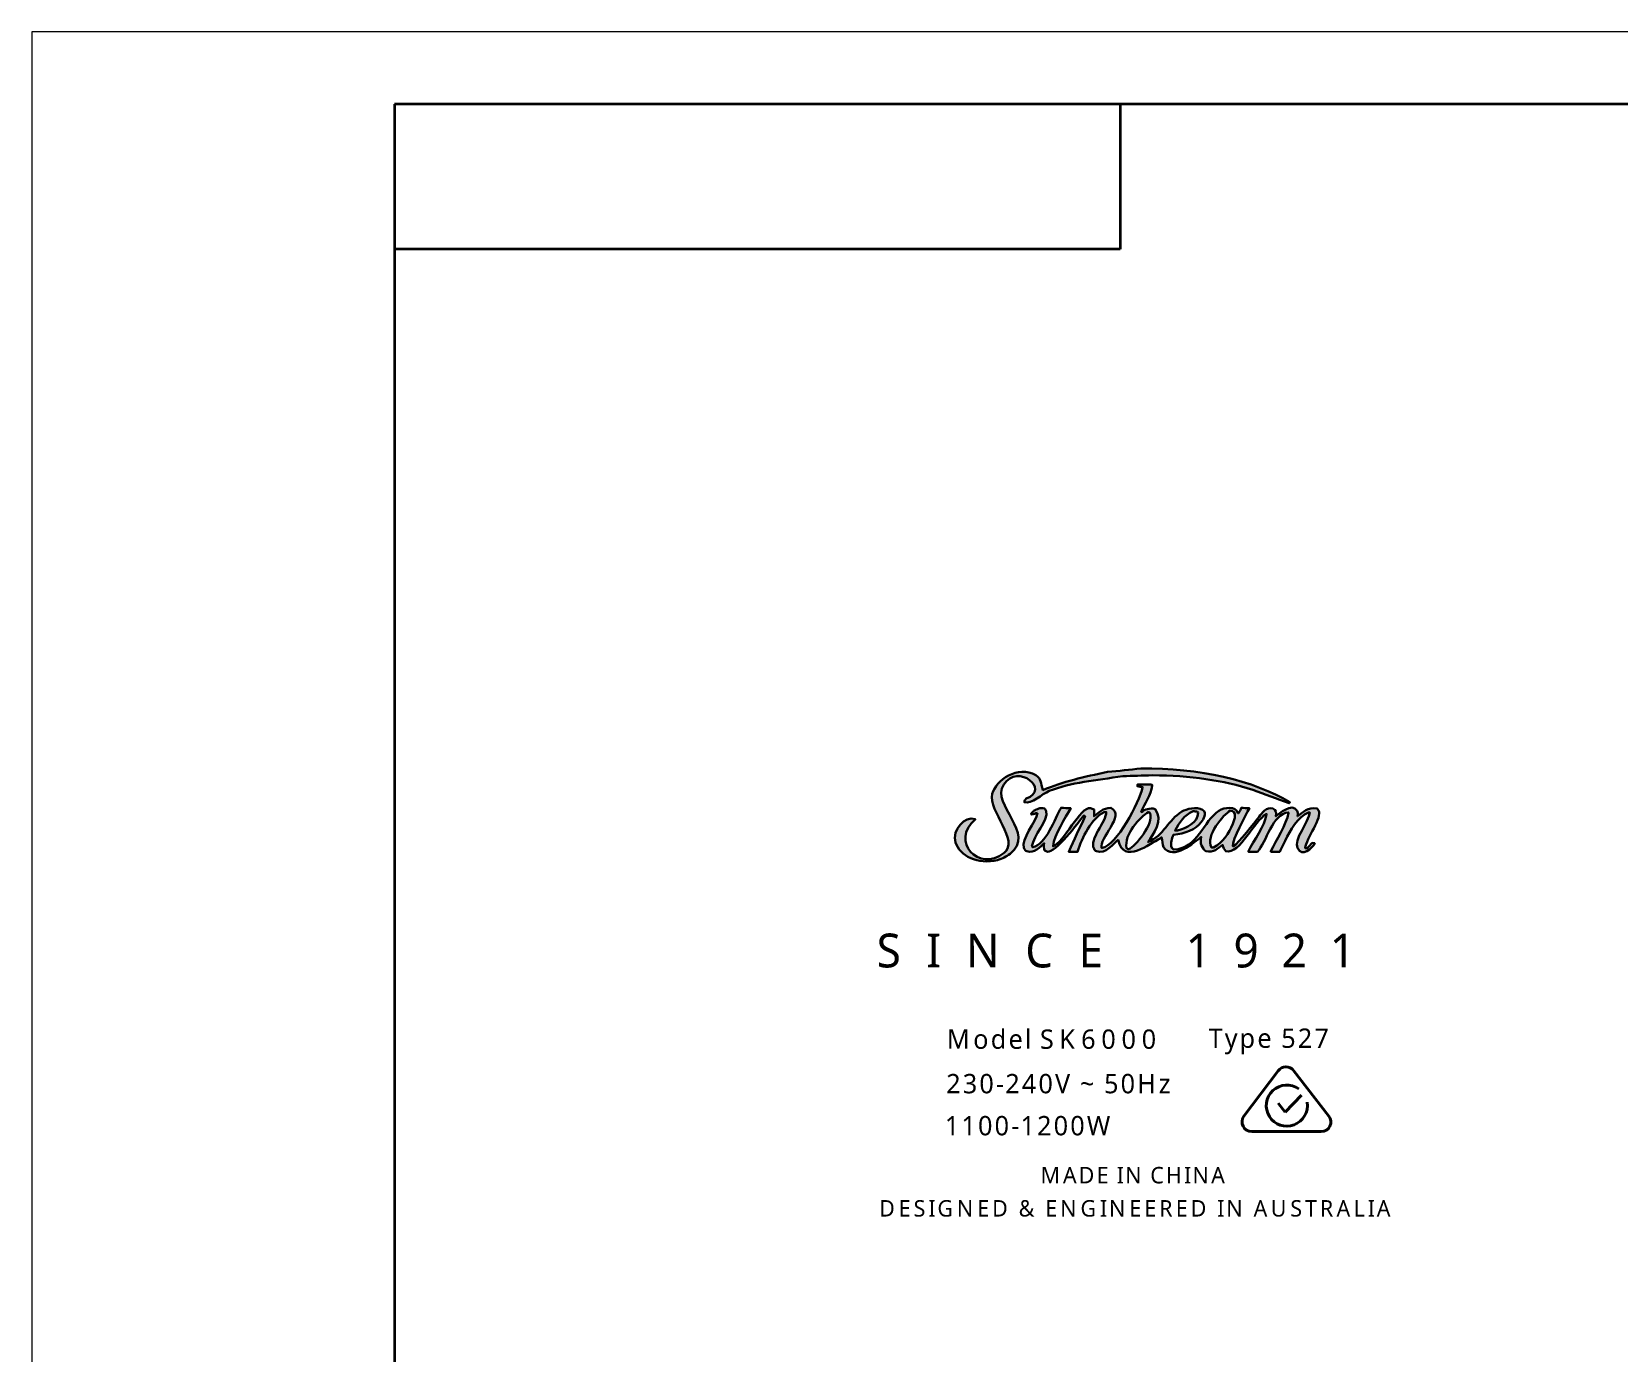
# Model space of a CAD drawing. Header units: millimetres. Extents: x -327 to 1133, y -238 to 614.
# Drawn here: x -326.8 to -162.7, y 70.9 to 207.6 of the extents above; entities that cross this region are included whole.
import ezdxf
from ezdxf.enums import TextEntityAlignment as Align

# ---------------------------------------------------------------- set-up
doc = ezdxf.new("R2010")
doc.units = ezdxf.units.MM
doc.layers.add('图层 1', color=7, linetype='Continuous')
for name, color, linetype, lineweight in [('文字层', 3, 'Continuous', 18), ('粗实线层', 7, 'Continuous', 35), ('细实线层', 7, 'Continuous', 18)]:
    doc.layers.add(name, color=color, linetype=linetype, lineweight=lineweight)
doc.styles.add('标准', font='FSGB2312.ttf', dxfattribs={"width": 0.667})

# ---------------------------------------------------------------- blocks, each defined once
blk = doc.blocks.new('A3图框')
at = {"layer": '粗实线层'}
for p, q in [((-185, 143.5), (-185, -143.5)), ((205, 143.5), (-185, 143.5)), ((-135, 143.5), (-135, 133.5)), ((-135, 133.5), (-185, 133.5))]:
    blk.add_line(p, q, dxfattribs=at)
at = {"layer": '细实线层'}
for p, q in [((-210, 148.5), (-210, -148.5)), ((210, 148.5), (-210, 148.5))]:
    blk.add_line(p, q, dxfattribs=at)
at = {"layer": '文字层', "style": '标准', "width": 0.667}
blk.add_attdef('图纸编号', text='', height=5.19, rotation=180, dxfattribs=at).set_placement((-160, 138.5), align=Align.MIDDLE_CENTER)
for tag, p in [('登记', (-197.5, -91)), ('旧底图总号', (-197.5, -101)), ('底图总号', (-197.5, -111)), ('签字', (-197.5, -121)), ('签字日期', (-197.5, -131)), ('档案员', (-203.75, -141)), ('日期', (-191.25, -141))]:
    blk.add_attdef(tag, text='', height=2.6, dxfattribs=at).set_placement(p, align=Align.MIDDLE_CENTER)
blk = doc.blocks.new('A3A-C-Mechanical')
blk.add_blockref('A3图框', (0, 0))

msp = doc.modelspace()

# ---------------------------------------------------------------- hatches: boundary and pattern name
at = {"lineweight": 18}
h = msp.add_hatch(color=256, dxfattribs=at)
h.dxf.hatch_style = 1
edge = h.paths.add_edge_path()
edge.add_spline(control_points=[(-226.301, 122.675), (-228.915, 120.616), (-231.957, 123.907), (-229.268, 126.166)], knot_values=[14, 14, 14, 14, 15, 15, 15, 15], degree=3, periodic=0)
edge.add_spline(control_points=[(-229.268, 126.166), (-230.407, 126.57), (-231.677, 125.051), (-231.318, 123.766)], knot_values=[13, 13, 13, 13, 14, 14, 14, 14], degree=3, periodic=0)
edge.add_spline(control_points=[(-231.318, 123.766), (-230.923, 122.353), (-228.976, 121.438), (-226.999, 121.934)], knot_values=[12, 12, 12, 12, 13, 13, 13, 13], degree=3, periodic=0)
edge.add_spline(control_points=[(-226.999, 121.934), (-226.46, 122.069), (-226.065, 122.305), (-225.69, 122.588)], knot_values=[11, 11, 11, 11, 12, 12, 12, 12], degree=3, periodic=0)
edge.add_spline(control_points=[(-225.69, 122.588), (-222.921, 124.684), (-227.713, 127.668), (-226.345, 129.743)], knot_values=[10, 10, 10, 10, 11, 11, 11, 11], degree=3, periodic=0)
edge.add_spline(control_points=[(-226.345, 129.743), (-224.845, 132.017), (-221.467, 129.219), (-224.032, 128.303)], knot_values=[9, 9, 9, 9, 10, 10, 10, 10], degree=3, periodic=0)
edge.add_spline(control_points=[(-224.032, 128.303), (-224.136, 128.156), (-224.18, 128.162), (-224.207, 127.911)], knot_values=[8, 8, 8, 8, 9, 9, 9, 9], degree=3, periodic=0)
edge.add_spline(control_points=[(-224.207, 127.911), (-223.477, 127.666), (-222.38, 128.796), (-221.633, 129.088)], knot_values=[7, 7, 7, 7, 8, 8, 8, 8], degree=3, periodic=0)
edge.add_spline(control_points=[(-221.633, 129.088), (-219.375, 129.971), (-216.832, 130.188), (-214.042, 130.615)], knot_values=[6, 6, 6, 6, 7, 7, 7, 7], degree=3, periodic=0)
edge.add_spline(control_points=[(-214.042, 130.615), (-213.024, 130.644), (-212.006, 130.674), (-210.988, 130.703)], knot_values=[5, 5, 5, 5, 6, 6, 6, 6], degree=3, periodic=0)
edge.add_spline(control_points=[(-210.988, 130.703), (-207.023, 130.702), (-203.657, 130.166), (-200.605, 129.219)], knot_values=[4, 4, 4, 4, 5, 5, 5, 5], degree=3, periodic=0)
edge.add_spline(control_points=[(-200.605, 129.219), (-199.355, 128.754), (-198.104, 128.289), (-196.854, 127.823)], knot_values=[3, 3, 3, 3, 4, 4, 4, 4], degree=3, periodic=0)
edge.add_spline(control_points=[(-196.854, 127.823), (-196.839, 127.823), (-196.824, 127.823), (-196.81, 127.823)], knot_values=[2, 2, 2, 2, 3, 3, 3, 3], degree=3, periodic=0)
edge.add_spline(control_points=[(-196.81, 127.823), (-196.795, 127.852), (-196.781, 127.881), (-196.766, 127.911)], knot_values=[1, 1, 1, 1, 2, 2, 2, 2], degree=3, periodic=0)
edge.add_spline(control_points=[(-196.766, 127.911), (-200.502, 130.174), (-206.148, 131.496), (-212.166, 131.401)], knot_values=[0, 0, 0, 0, 1, 1, 1, 1], degree=3, periodic=0)
edge.add_spline(control_points=[(-212.166, 131.401), (-213.315, 131.284), (-214.464, 131.168), (-215.613, 131.052)], knot_values=[19, 19, 19, 19, 20, 20, 20, 20], degree=3, periodic=0)
edge.add_spline(control_points=[(-215.613, 131.052), (-218.013, 130.55), (-220.275, 130.049), (-222.287, 129.176)], knot_values=[18, 18, 18, 18, 19, 19, 19, 19], degree=3, periodic=0)
edge.add_spline(control_points=[(-222.287, 129.176), (-222.569, 129.937), (-222.401, 130.325), (-223.029, 130.703)], knot_values=[17, 17, 17, 17, 18, 18, 18, 18], degree=3, periodic=0)
edge.add_spline(control_points=[(-223.029, 130.703), (-224.87, 131.809), (-227.182, 130.191), (-227.522, 128.783)], knot_values=[16, 16, 16, 16, 17, 17, 17, 17], degree=3, periodic=0)
edge.add_spline(control_points=[(-227.522, 128.783), (-227.961, 126.97), (-224.657, 123.971), (-226.301, 122.675)], knot_values=[15, 15, 15, 15, 16, 16, 16, 16], degree=3, periodic=0)
edge = h.paths.add_edge_path()
edge.add_spline(control_points=[(-223.422, 123.373), (-223.278, 124.454), (-221.723, 126.036), (-221.938, 126.994)], knot_values=[5, 5, 5, 5, 6, 6, 6, 6], degree=3, periodic=0)
edge.add_spline(control_points=[(-221.938, 126.994), (-221.997, 127.082), (-222.055, 127.169), (-222.113, 127.256)], knot_values=[4, 4, 4, 4, 5, 5, 5, 5], degree=3, periodic=0)
edge.add_spline(control_points=[(-222.113, 127.256), (-222.628, 127.389), (-222.856, 127.209), (-223.247, 127.038)], knot_values=[3, 3, 3, 3, 4, 4, 4, 4], degree=3, periodic=0)
edge.add_spline(control_points=[(-223.247, 127.038), (-223.334, 126.936), (-223.422, 126.834), (-223.509, 126.733)], knot_values=[2, 2, 2, 2, 3, 3, 3, 3], degree=3, periodic=0)
edge.add_spline(control_points=[(-223.509, 126.733), (-223.494, 126.704), (-223.48, 126.675), (-223.465, 126.645)], knot_values=[1, 1, 1, 1, 2, 2, 2, 2], degree=3, periodic=0)
edge.add_spline(control_points=[(-223.465, 126.645), (-223.262, 126.704), (-223.058, 126.762), (-222.855, 126.82)], knot_values=[0, 0, 0, 0, 1, 1, 1, 1], degree=3, periodic=0)
edge.add_spline(control_points=[(-222.855, 126.82), (-222.978, 125.911), (-224.61, 124.086), (-224.251, 123.199)], knot_values=[87, 87, 87, 87, 88, 88, 88, 88], degree=3, periodic=0)
edge.add_spline(control_points=[(-224.251, 123.199), (-224.181, 123.001), (-224.13, 122.932), (-223.945, 122.85)], knot_values=[86, 86, 86, 86, 87, 87, 87, 87], degree=3, periodic=0)
edge.add_spline(control_points=[(-223.945, 122.85), (-223.2, 122.546), (-222.523, 123.389), (-222.157, 123.679)], knot_values=[85, 85, 85, 85, 86, 86, 86, 86], degree=3, periodic=0)
edge.add_spline(control_points=[(-222.157, 123.679), (-222.21, 123.413), (-222.175, 123.168), (-222.113, 122.937)], knot_values=[84, 84, 84, 84, 85, 85, 85, 85], degree=3, periodic=0)
edge.add_spline(control_points=[(-222.113, 122.937), (-222.011, 122.894), (-221.909, 122.85), (-221.808, 122.806)], knot_values=[83, 83, 83, 83, 84, 84, 84, 84], degree=3, periodic=0)
edge.add_spline(control_points=[(-221.808, 122.806), (-221.074, 122.622), (-218.553, 125.881), (-218.099, 126.515)], knot_values=[82, 82, 82, 82, 83, 83, 83, 83], degree=3, periodic=0)
edge.add_spline(control_points=[(-218.099, 126.515), (-218.056, 126.515), (-218.012, 126.515), (-217.968, 126.515)], knot_values=[81, 81, 81, 81, 82, 82, 82, 82], degree=3, periodic=0)
edge.add_spline(control_points=[(-217.968, 126.515), (-217.954, 126.5), (-217.939, 126.485), (-217.925, 126.471)], knot_values=[80, 80, 80, 80, 81, 81, 81, 81], degree=3, periodic=0)
edge.add_spline(control_points=[(-217.925, 126.471), (-218.492, 125.25), (-219.059, 124.028), (-219.626, 122.806)], knot_values=[79, 79, 79, 79, 80, 80, 80, 80], degree=3, periodic=0)
edge.add_spline(control_points=[(-219.626, 122.806), (-219.321, 122.806), (-219.015, 122.806), (-218.71, 122.806)], knot_values=[78, 78, 78, 78, 79, 79, 79, 79], degree=3, periodic=0)
edge.add_spline(control_points=[(-218.71, 122.806), (-218.246, 124.272), (-217.255, 126.245), (-215.962, 126.907)], knot_values=[77, 77, 77, 77, 78, 78, 78, 78], degree=3, periodic=0)
edge.add_spline(control_points=[(-215.962, 126.907), (-215.889, 126.907), (-215.816, 126.907), (-215.743, 126.907)], knot_values=[76, 76, 76, 76, 77, 77, 77, 77], degree=3, periodic=0)
edge.add_spline(control_points=[(-215.743, 126.907), (-215.703, 125.947), (-217.549, 124.081), (-217.009, 123.112)], knot_values=[75, 75, 75, 75, 76, 76, 76, 76], degree=3, periodic=0)
edge.add_spline(control_points=[(-217.009, 123.112), (-216.935, 122.954), (-216.906, 122.922), (-216.747, 122.85)], knot_values=[74, 74, 74, 74, 75, 75, 75, 75], degree=3, periodic=0)
edge.add_spline(control_points=[(-216.747, 122.85), (-215.834, 122.482), (-214.971, 123.674), (-214.522, 124.028)], knot_values=[73, 73, 73, 73, 74, 74, 74, 74], degree=3, periodic=0)
edge.add_spline(control_points=[(-214.522, 124.028), (-213.932, 121.388), (-211.256, 123.694), (-210.159, 124.159)], knot_values=[72, 72, 72, 72, 73, 73, 73, 73], degree=3, periodic=0)
edge.add_spline(control_points=[(-210.159, 124.159), (-210.116, 124.202), (-210.072, 124.246), (-210.029, 124.29)], knot_values=[71, 71, 71, 71, 72, 72, 72, 72], degree=3, periodic=0)
edge.add_spline(control_points=[(-210.029, 124.29), (-209.905, 123.951), (-209.981, 123.551), (-209.81, 123.286)], knot_values=[70, 70, 70, 70, 71, 71, 71, 71], degree=3, periodic=0)
edge.add_spline(control_points=[(-209.81, 123.286), (-208.853, 121.797), (-206.598, 123.824), (-205.928, 124.333)], knot_values=[69, 69, 69, 69, 70, 70, 70, 70], degree=3, periodic=0)
edge.add_spline(control_points=[(-205.928, 124.333), (-206.119, 123.688), (-205.803, 123.102), (-205.448, 122.85)], knot_values=[68, 68, 68, 68, 69, 69, 69, 69], degree=3, periodic=0)
edge.add_spline(control_points=[(-205.448, 122.85), (-204.628, 122.661), (-204.218, 123.153), (-203.703, 123.504)], knot_values=[67, 67, 67, 67, 68, 68, 68, 68], degree=3, periodic=0)
edge.add_spline(control_points=[(-203.703, 123.504), (-203.633, 123.19), (-203.546, 123.058), (-203.397, 122.85)], knot_values=[66, 66, 66, 66, 67, 67, 67, 67], degree=3, periodic=0)
edge.add_spline(control_points=[(-203.397, 122.85), (-201.917, 122.52), (-200.431, 126.025), (-199.209, 126.689)], knot_values=[65, 65, 65, 65, 66, 66, 66, 66], degree=3, periodic=0)
edge.add_spline(control_points=[(-199.209, 126.689), (-199.195, 126.689), (-199.18, 126.689), (-199.166, 126.689)], knot_values=[64, 64, 64, 64, 65, 65, 65, 65], degree=3, periodic=0)
edge.add_spline(control_points=[(-199.166, 126.689), (-199.331, 125.489), (-200.523, 123.941), (-201.042, 122.85)], knot_values=[63, 63, 63, 63, 64, 64, 64, 64], degree=3, periodic=0)
edge.add_spline(control_points=[(-201.042, 122.85), (-201.042, 122.835), (-201.042, 122.821), (-201.042, 122.806)], knot_values=[62, 62, 62, 62, 63, 63, 63, 63], degree=3, periodic=0)
edge.add_spline(control_points=[(-201.042, 122.806), (-200.736, 122.806), (-200.431, 122.806), (-200.126, 122.806)], knot_values=[61, 61, 61, 61, 62, 62, 62, 62], degree=3, periodic=0)
edge.add_spline(control_points=[(-200.126, 122.806), (-199.19, 123.767), (-198.547, 126.749), (-196.941, 126.864)], knot_values=[60, 60, 60, 60, 61, 61, 61, 61], degree=3, periodic=0)
edge.add_spline(control_points=[(-196.941, 126.864), (-196.926, 126.849), (-196.912, 126.834), (-196.897, 126.82)], knot_values=[59, 59, 59, 59, 60, 60, 60, 60], degree=3, periodic=0)
edge.add_spline(control_points=[(-196.897, 126.82), (-197.114, 125.601), (-198.196, 123.987), (-198.729, 122.85)], knot_values=[58, 58, 58, 58, 59, 59, 59, 59], degree=3, periodic=0)
edge.add_spline(control_points=[(-198.729, 122.85), (-198.729, 122.835), (-198.729, 122.821), (-198.729, 122.806)], knot_values=[57, 57, 57, 57, 58, 58, 58, 58], degree=3, periodic=0)
edge.add_spline(control_points=[(-198.729, 122.806), (-198.424, 122.806), (-198.119, 122.806), (-197.813, 122.806)], knot_values=[56, 56, 56, 56, 57, 57, 57, 57], degree=3, periodic=0)
edge.add_spline(control_points=[(-197.813, 122.806), (-197.624, 123.184), (-197.435, 123.563), (-197.246, 123.941)], knot_values=[55, 55, 55, 55, 56, 56, 56, 56], degree=3, periodic=0)
edge.add_spline(control_points=[(-197.246, 123.941), (-196.682, 125.046), (-196.013, 126.363), (-194.847, 126.864)], knot_values=[54, 54, 54, 54, 55, 55, 55, 55], degree=3, periodic=0)
edge.add_spline(control_points=[(-194.847, 126.864), (-194.803, 126.864), (-194.76, 126.864), (-194.716, 126.864)], knot_values=[53, 53, 53, 53, 54, 54, 54, 54], degree=3, periodic=0)
edge.add_spline(control_points=[(-194.716, 126.864), (-194.789, 125.91), (-196.428, 124.012), (-195.981, 123.199)], knot_values=[52, 52, 52, 52, 53, 53, 53, 53], degree=3, periodic=0)
edge.add_spline(control_points=[(-195.981, 123.199), (-195.529, 122.174), (-194.441, 123.144), (-194.192, 123.679)], knot_values=[51, 51, 51, 51, 52, 52, 52, 52], degree=3, periodic=0)
edge.add_spline(control_points=[(-194.192, 123.679), (-194.28, 123.693), (-194.367, 123.708), (-194.454, 123.722)], knot_values=[50, 50, 50, 50, 51, 51, 51, 51], degree=3, periodic=0)
edge.add_spline(control_points=[(-194.454, 123.722), (-194.629, 123.533), (-194.803, 123.344), (-194.978, 123.155)], knot_values=[49, 49, 49, 49, 50, 50, 50, 50], degree=3, periodic=0)
edge.add_spline(control_points=[(-194.978, 123.155), (-195.036, 123.155), (-195.094, 123.155), (-195.152, 123.155)], knot_values=[48, 48, 48, 48, 49, 49, 49, 49], degree=3, periodic=0)
edge.add_spline(control_points=[(-195.152, 123.155), (-195.167, 123.17), (-195.181, 123.184), (-195.196, 123.199)], knot_values=[47, 47, 47, 47, 48, 48, 48, 48], degree=3, periodic=0)
edge.add_spline(control_points=[(-195.196, 123.199), (-195.085, 124.107), (-193.372, 126.39), (-193.8, 127.082)], knot_values=[46, 46, 46, 46, 47, 47, 47, 47], degree=3, periodic=0)
edge.add_spline(control_points=[(-193.8, 127.082), (-193.843, 127.14), (-193.887, 127.198), (-193.931, 127.256)], knot_values=[45, 45, 45, 45, 46, 46, 46, 46], degree=3, periodic=0)
edge.add_spline(control_points=[(-193.931, 127.256), (-194.894, 127.446), (-195.461, 126.868), (-195.981, 126.471)], knot_values=[44, 44, 44, 44, 45, 45, 45, 45], degree=3, periodic=0)
edge.add_spline(control_points=[(-195.981, 126.471), (-195.934, 126.675), (-195.921, 126.887), (-196.025, 127.038)], knot_values=[43, 43, 43, 43, 44, 44, 44, 44], degree=3, periodic=0)
edge.add_spline(control_points=[(-196.025, 127.038), (-196.55, 127.936), (-197.905, 126.716), (-198.206, 126.471)], knot_values=[42, 42, 42, 42, 43, 43, 43, 43], degree=3, periodic=0)
edge.add_spline(control_points=[(-198.206, 126.471), (-198.169, 126.854), (-198.192, 127.118), (-198.511, 127.256)], knot_values=[41, 41, 41, 41, 42, 42, 42, 42], degree=3, periodic=0)
edge.add_spline(control_points=[(-198.511, 127.256), (-199.17, 127.502), (-199.684, 126.759), (-199.951, 126.427)], knot_values=[40, 40, 40, 40, 41, 41, 41, 41], degree=3, periodic=0)
edge.add_spline(control_points=[(-199.951, 126.427), (-200.432, 125.83), (-202.057, 123.653), (-202.612, 123.373)], knot_values=[39, 39, 39, 39, 40, 40, 40, 40], degree=3, periodic=0)
edge.add_spline(control_points=[(-202.612, 123.373), (-202.627, 123.373), (-202.641, 123.373), (-202.656, 123.373)], knot_values=[38, 38, 38, 38, 39, 39, 39, 39], degree=3, periodic=0)
edge.add_spline(control_points=[(-202.656, 123.373), (-202.784, 124.011), (-201.285, 126.595), (-200.954, 127.3)], knot_values=[37, 37, 37, 37, 38, 38, 38, 38], degree=3, periodic=0)
edge.add_spline(control_points=[(-200.954, 127.3), (-201.231, 127.314), (-201.507, 127.329), (-201.783, 127.343)], knot_values=[36, 36, 36, 36, 37, 37, 37, 37], degree=3, periodic=0)
edge.add_spline(control_points=[(-201.783, 127.343), (-201.871, 127.169), (-201.958, 126.994), (-202.045, 126.82)], knot_values=[35, 35, 35, 35, 36, 36, 36, 36], degree=3, periodic=0)
edge.add_spline(control_points=[(-202.045, 126.82), (-202.074, 126.805), (-202.103, 126.791), (-202.132, 126.776)], knot_values=[34, 34, 34, 34, 35, 35, 35, 35], degree=3, periodic=0)
edge.add_spline(control_points=[(-202.132, 126.776), (-202.327, 127.573), (-203.553, 127.389), (-204.095, 127.038)], knot_values=[33, 33, 33, 33, 34, 34, 34, 34], degree=3, periodic=0)
edge.add_spline(control_points=[(-204.095, 127.038), (-205.737, 125.975), (-206.248, 123.165), (-208.763, 123.024)], knot_values=[32, 32, 32, 32, 33, 33, 33, 33], degree=3, periodic=0)
edge.add_spline(control_points=[(-208.763, 123.024), (-208.836, 123.083), (-208.909, 123.141), (-208.982, 123.199)], knot_values=[31, 31, 31, 31, 32, 32, 32, 32], degree=3, periodic=0)
edge.add_spline(control_points=[(-208.982, 123.199), (-209.116, 123.716), (-208.986, 124.137), (-208.807, 124.551)], knot_values=[30, 30, 30, 30, 31, 31, 31, 31], degree=3, periodic=0)
edge.add_spline(control_points=[(-208.807, 124.551), (-207.56, 124.694), (-206.526, 125.067), (-205.928, 125.86)], knot_values=[29, 29, 29, 29, 30, 30, 30, 30], degree=3, periodic=0)
edge.add_spline(control_points=[(-205.928, 125.86), (-205.695, 126.169), (-205.261, 126.788), (-205.797, 127.125)], knot_values=[28, 28, 28, 28, 29, 29, 29, 29], degree=3, periodic=0)
edge.add_spline(control_points=[(-205.797, 127.125), (-206.391, 127.499), (-207.465, 127.234), (-207.935, 126.951)], knot_values=[27, 27, 27, 27, 28, 28, 28, 28], degree=3, periodic=0)
edge.add_spline(control_points=[(-207.935, 126.951), (-209.344, 126.1), (-209.784, 124.479), (-211.425, 123.81)], knot_values=[26, 26, 26, 26, 27, 27, 27, 27], degree=3, periodic=0)
edge.add_spline(control_points=[(-211.425, 123.81), (-210.884, 124.612), (-209.807, 126.072), (-210.683, 127.213)], knot_values=[25, 25, 25, 25, 26, 26, 26, 26], degree=3, periodic=0)
edge.add_spline(control_points=[(-210.683, 127.213), (-211.287, 127.371), (-211.712, 127.166), (-212.123, 126.907)], knot_values=[24, 24, 24, 24, 25, 25, 25, 25], degree=3, periodic=0)
edge.add_spline(control_points=[(-212.123, 126.907), (-211.813, 127.803), (-211.118, 128.645), (-210.988, 129.656)], knot_values=[23, 23, 23, 23, 24, 24, 24, 24], degree=3, periodic=0)
edge.add_spline(control_points=[(-210.988, 129.656), (-210.988, 129.67), (-210.988, 129.685), (-210.988, 129.699)], knot_values=[22, 22, 22, 22, 23, 23, 23, 23], degree=3, periodic=0)
edge.add_spline(control_points=[(-210.988, 129.699), (-211.017, 129.714), (-211.046, 129.728), (-211.076, 129.743)], knot_values=[21, 21, 21, 21, 22, 22, 22, 22], degree=3, periodic=0)
edge.add_spline(control_points=[(-211.076, 129.743), (-211.555, 129.743), (-212.035, 129.743), (-212.515, 129.743)], knot_values=[20, 20, 20, 20, 21, 21, 21, 21], degree=3, periodic=0)
edge.add_spline(control_points=[(-212.515, 129.743), (-212.515, 129.685), (-212.515, 129.627), (-212.515, 129.568)], knot_values=[19, 19, 19, 19, 20, 20, 20, 20], degree=3, periodic=0)
edge.add_spline(control_points=[(-212.515, 129.568), (-212.341, 129.539), (-212.166, 129.51), (-211.992, 129.481)], knot_values=[18, 18, 18, 18, 19, 19, 19, 19], degree=3, periodic=0)
edge.add_spline(control_points=[(-211.992, 129.481), (-212.327, 127.865), (-214.674, 123.433), (-216.18, 123.199)], knot_values=[17, 17, 17, 17, 18, 18, 18, 18], degree=3, periodic=0)
edge.add_spline(control_points=[(-216.223, 123.199), (-216.56, 124.174), (-213.706, 126.552), (-215.264, 127.343)], knot_values=[15, 15, 15, 15, 16, 16, 16, 16], degree=3, periodic=0)
edge.add_spline(control_points=[(-215.264, 127.343), (-216.143, 127.328), (-216.489, 126.84), (-217.009, 126.471)], knot_values=[14, 14, 14, 14, 15, 15, 15, 15], degree=3, periodic=0)
edge.add_spline(control_points=[(-217.009, 126.471), (-217.009, 126.704), (-217.009, 126.936), (-217.009, 127.169)], knot_values=[13, 13, 13, 13, 14, 14, 14, 14], degree=3, periodic=0)
edge.add_spline(control_points=[(-217.009, 127.169), (-217.125, 127.213), (-217.241, 127.256), (-217.358, 127.3)], knot_values=[12, 12, 12, 12, 13, 13, 13, 13], degree=3, periodic=0)
edge.add_spline(control_points=[(-217.358, 127.3), (-218.41, 127.541), (-220.157, 123.676), (-221.24, 123.373)], knot_values=[11, 11, 11, 11, 12, 12, 12, 12], degree=3, periodic=0)
edge.add_spline(control_points=[(-221.24, 123.373), (-221.117, 124.573), (-219.968, 126.336), (-219.408, 127.3)], knot_values=[10, 10, 10, 10, 11, 11, 11, 11], degree=3, periodic=0)
edge.add_spline(control_points=[(-219.408, 127.3), (-219.743, 127.314), (-220.077, 127.329), (-220.411, 127.343)], knot_values=[9, 9, 9, 9, 10, 10, 10, 10], degree=3, periodic=0)
edge.add_spline(control_points=[(-220.411, 127.343), (-221.057, 126.252), (-221.989, 123.492), (-223.334, 123.286)], knot_values=[8, 8, 8, 8, 9, 9, 9, 9], degree=3, periodic=0)
edge.add_spline(control_points=[(-223.378, 123.286), (-223.393, 123.315), (-223.407, 123.344), (-223.422, 123.373)], knot_values=[6, 6, 6, 6, 7, 7, 7, 7], degree=3, periodic=0)
edge = h.paths.add_edge_path(flags=16)
edge.add_spline(control_points=[(-213.65, 123.155), (-213.911, 124.657), (-212.288, 126.325), (-211.381, 126.907)], knot_values=[0, 0, 0, 0, 1, 1, 1, 1], degree=3, periodic=0)
edge.add_spline(control_points=[(-211.381, 126.907), (-211.251, 126.849), (-211.283, 126.881), (-211.206, 126.776)], knot_values=[3, 3, 3, 3, 4, 4, 4, 4], degree=3, periodic=0)
edge.add_spline(control_points=[(-211.206, 126.776), (-210.795, 125.7), (-212.702, 123.363), (-213.431, 123.068)], knot_values=[2, 2, 2, 2, 3, 3, 3, 3], degree=3, periodic=0)
edge.add_spline(control_points=[(-213.431, 123.068), (-213.504, 123.097), (-213.577, 123.126), (-213.65, 123.155)], knot_values=[1, 1, 1, 1, 2, 2, 2, 2], degree=3, periodic=0)
edge = h.paths.add_edge_path(flags=16)
edge.add_spline(control_points=[(-208.633, 124.988), (-208.139, 125.931), (-207.728, 126.511), (-206.757, 126.994)], knot_values=[0, 0, 0, 0, 1, 1, 1, 1], degree=3, periodic=0)
edge.add_spline(control_points=[(-206.757, 126.994), (-206.626, 126.98), (-206.495, 126.965), (-206.364, 126.951)], knot_values=[4, 4, 4, 4, 5, 5, 5, 5], degree=3, periodic=0)
edge.add_spline(control_points=[(-206.364, 126.951), (-206.32, 126.922), (-206.277, 126.893), (-206.233, 126.864)], knot_values=[3, 3, 3, 3, 4, 4, 4, 4], degree=3, periodic=0)
edge.add_spline(control_points=[(-206.233, 126.864), (-206.283, 125.763), (-207.475, 125.274), (-208.371, 124.988)], knot_values=[2, 2, 2, 2, 3, 3, 3, 3], degree=3, periodic=0)
edge.add_spline(control_points=[(-208.371, 124.988), (-208.458, 124.988), (-208.545, 124.988), (-208.633, 124.988)], knot_values=[1, 1, 1, 1, 2, 2, 2, 2], degree=3, periodic=0)
edge = h.paths.add_edge_path(flags=16)
edge.add_spline(control_points=[(-204.881, 123.243), (-205.524, 124.454), (-203.613, 126.64), (-202.918, 127.082)], knot_values=[0, 0, 0, 0, 1, 1, 1, 1], degree=3, periodic=0)
edge.add_spline(control_points=[(-202.918, 127.082), (-202.204, 126.983), (-202.452, 126.16), (-202.656, 125.686)], knot_values=[3, 3, 3, 3, 4, 4, 4, 4], degree=3, periodic=0)
edge.add_spline(control_points=[(-202.656, 125.686), (-203.067, 124.729), (-203.723, 123.679), (-204.663, 123.243)], knot_values=[2, 2, 2, 2, 3, 3, 3, 3], degree=3, periodic=0)
edge.add_spline(control_points=[(-204.663, 123.243), (-204.735, 123.243), (-204.808, 123.243), (-204.881, 123.243)], knot_values=[1, 1, 1, 1, 2, 2, 2, 2], degree=3, periodic=0)

# ---------------------------------------------------------------- linework, layer by layer
at = {"lineweight": 40}
for p, q in [((-197.971, 100.163), (-201.511, 95.458)), ((-196.382, 100.175), (-192.727, 95.47)), ((-197.99, 96.81), (-197.264, 95.886)), ((-197.264, 95.886), (-195.563, 97.635)), ((-200.712, 93.857), (-193.516, 93.857))]:
    msp.add_line(p, q, dxfattribs=at)
for centre, radius, start, end in [((-197.172, 99.562), 1, 37.84298, 143.03674), ((-197.08, 96.548), 2.126, 54.28593, 9.37754), ((-200.712, 94.857), 1, 143.03674, 270), ((-193.516, 94.857), 1, 270, 37.84298)]:
    msp.add_arc(centre, radius, start, end, dxfattribs=at)
at = {"layer": '图层 1', "lineweight": 30}
for points, knots in [([(-212.166, 131.401), (-206.148, 131.496), (-200.502, 130.174), (-196.766, 127.911), (-196.781, 127.881), (-196.795, 127.852), (-196.81, 127.823), (-196.824, 127.823), (-196.839, 127.823), (-196.854, 127.823), (-198.104, 128.289), (-199.355, 128.754), (-200.605, 129.219), (-203.657, 130.166), (-207.023, 130.702), (-210.988, 130.703), (-212.006, 130.674), (-213.024, 130.644), (-214.042, 130.615), (-216.832, 130.188), (-219.375, 129.971), (-221.633, 129.088), (-222.38, 128.796), (-223.477, 127.666), (-224.207, 127.911), (-224.18, 128.162), (-224.136, 128.156), (-224.032, 128.303), (-221.467, 129.219), (-224.845, 132.017), (-226.345, 129.743), (-227.713, 127.668), (-222.921, 124.684), (-225.69, 122.588), (-226.065, 122.305), (-226.46, 122.069), (-226.999, 121.934), (-228.976, 121.438), (-230.923, 122.353), (-231.318, 123.766), (-231.677, 125.051), (-230.407, 126.57), (-229.268, 126.166), (-231.957, 123.907), (-228.915, 120.616), (-226.301, 122.675), (-224.657, 123.971), (-227.961, 126.97), (-227.522, 128.783), (-227.182, 130.191), (-224.87, 131.809), (-223.029, 130.703), (-222.401, 130.325), (-222.569, 129.937), (-222.287, 129.176), (-220.275, 130.049), (-218.013, 130.55), (-215.613, 131.052), (-214.464, 131.168), (-213.315, 131.284), (-212.166, 131.401)], [0, 0, 0, 0, 1, 1, 1, 2, 2, 2, 3, 3, 3, 4, 4, 4, 5, 5, 5, 6, 6, 6, 7, 7, 7, 8, 8, 8, 9, 9, 9, 10, 10, 10, 11, 11, 11, 12, 12, 12, 13, 13, 13, 14, 14, 14, 15, 15, 15, 16, 16, 16, 17, 17, 17, 18, 18, 18, 19, 19, 19, 20, 20, 20, 20]), ([(-222.855, 126.82), (-223.058, 126.762), (-223.262, 126.704), (-223.465, 126.645), (-223.48, 126.675), (-223.494, 126.704), (-223.509, 126.733), (-223.422, 126.834), (-223.334, 126.936), (-223.247, 127.038), (-222.856, 127.209), (-222.628, 127.389), (-222.113, 127.256), (-222.055, 127.169), (-221.997, 127.082), (-221.938, 126.994), (-221.723, 126.036), (-223.278, 124.454), (-223.422, 123.373), (-223.407, 123.344), (-223.393, 123.315), (-223.378, 123.286), (-223.364, 123.286), (-223.349, 123.286), (-223.334, 123.286), (-221.989, 123.492), (-221.057, 126.252), (-220.411, 127.343), (-220.077, 127.329), (-219.743, 127.314), (-219.408, 127.3), (-219.968, 126.336), (-221.117, 124.573), (-221.24, 123.373), (-220.157, 123.676), (-218.41, 127.541), (-217.358, 127.3), (-217.241, 127.256), (-217.125, 127.213), (-217.009, 127.169), (-217.009, 126.936), (-217.009, 126.704), (-217.009, 126.471), (-216.489, 126.84), (-216.143, 127.328), (-215.264, 127.343), (-213.706, 126.552), (-216.56, 124.174), (-216.223, 123.199), (-216.209, 123.199), (-216.194, 123.199), (-216.18, 123.199), (-214.674, 123.433), (-212.327, 127.865), (-211.992, 129.481), (-212.166, 129.51), (-212.341, 129.539), (-212.515, 129.568), (-212.515, 129.627), (-212.515, 129.685), (-212.515, 129.743), (-212.035, 129.743), (-211.555, 129.743), (-211.076, 129.743), (-211.046, 129.728), (-211.017, 129.714), (-210.988, 129.699), (-210.988, 129.685), (-210.988, 129.67), (-210.988, 129.656), (-211.118, 128.645), (-211.813, 127.803), (-212.123, 126.907), (-211.712, 127.166), (-211.287, 127.371), (-210.683, 127.213), (-209.807, 126.072), (-210.884, 124.612), (-211.425, 123.81), (-209.784, 124.479), (-209.344, 126.1), (-207.935, 126.951), (-207.465, 127.234), (-206.391, 127.499), (-205.797, 127.125), (-205.261, 126.788), (-205.695, 126.169), (-205.928, 125.86), (-206.526, 125.067), (-207.56, 124.694), (-208.807, 124.551), (-208.986, 124.137), (-209.116, 123.716), (-208.982, 123.199), (-208.909, 123.141), (-208.836, 123.083), (-208.763, 123.024), (-206.248, 123.165), (-205.737, 125.975), (-204.095, 127.038), (-203.553, 127.389), (-202.327, 127.573), (-202.132, 126.776), (-202.103, 126.791), (-202.074, 126.805), (-202.045, 126.82), (-201.958, 126.994), (-201.871, 127.169), (-201.783, 127.343), (-201.507, 127.329), (-201.231, 127.314), (-200.954, 127.3), (-201.285, 126.595), (-202.784, 124.011), (-202.656, 123.373), (-202.641, 123.373), (-202.627, 123.373), (-202.612, 123.373), (-202.057, 123.653), (-200.432, 125.83), (-199.951, 126.427), (-199.684, 126.759), (-199.17, 127.502), (-198.511, 127.256), (-198.192, 127.118), (-198.169, 126.854), (-198.206, 126.471), (-197.905, 126.716), (-196.55, 127.936), (-196.025, 127.038), (-195.921, 126.887), (-195.934, 126.675), (-195.981, 126.471), (-195.461, 126.868), (-194.894, 127.446), (-193.931, 127.256), (-193.887, 127.198), (-193.843, 127.14), (-193.8, 127.082), (-193.372, 126.39), (-195.085, 124.107), (-195.196, 123.199), (-195.181, 123.184), (-195.167, 123.17), (-195.152, 123.155), (-195.094, 123.155), (-195.036, 123.155), (-194.978, 123.155), (-194.803, 123.344), (-194.629, 123.533), (-194.454, 123.722), (-194.367, 123.708), (-194.28, 123.693), (-194.192, 123.679), (-194.441, 123.144), (-195.529, 122.174), (-195.981, 123.199), (-196.428, 124.012), (-194.789, 125.91), (-194.716, 126.864), (-194.76, 126.864), (-194.803, 126.864), (-194.847, 126.864), (-196.013, 126.363), (-196.682, 125.046), (-197.246, 123.941), (-197.435, 123.563), (-197.624, 123.184), (-197.813, 122.806), (-198.119, 122.806), (-198.424, 122.806), (-198.729, 122.806), (-198.729, 122.821), (-198.729, 122.835), (-198.729, 122.85), (-198.196, 123.987), (-197.114, 125.601), (-196.897, 126.82), (-196.912, 126.834), (-196.926, 126.849), (-196.941, 126.864), (-198.547, 126.749), (-199.19, 123.767), (-200.126, 122.806), (-200.431, 122.806), (-200.736, 122.806), (-201.042, 122.806), (-201.042, 122.821), (-201.042, 122.835), (-201.042, 122.85), (-200.523, 123.941), (-199.331, 125.489), (-199.166, 126.689), (-199.18, 126.689), (-199.195, 126.689), (-199.209, 126.689), (-200.431, 126.025), (-201.917, 122.52), (-203.397, 122.85), (-203.546, 123.058), (-203.633, 123.19), (-203.703, 123.504), (-204.218, 123.153), (-204.628, 122.661), (-205.448, 122.85), (-205.803, 123.102), (-206.119, 123.688), (-205.928, 124.333), (-206.598, 123.824), (-208.853, 121.797), (-209.81, 123.286), (-209.981, 123.551), (-209.905, 123.951), (-210.029, 124.29), (-210.072, 124.246), (-210.116, 124.202), (-210.159, 124.159), (-211.256, 123.694), (-213.932, 121.388), (-214.522, 124.028), (-214.971, 123.674), (-215.834, 122.482), (-216.747, 122.85), (-216.906, 122.922), (-216.935, 122.954), (-217.009, 123.112), (-217.549, 124.081), (-215.703, 125.947), (-215.743, 126.907), (-215.816, 126.907), (-215.889, 126.907), (-215.962, 126.907), (-217.255, 126.245), (-218.246, 124.272), (-218.71, 122.806), (-219.015, 122.806), (-219.321, 122.806), (-219.626, 122.806), (-219.059, 124.028), (-218.492, 125.25), (-217.925, 126.471), (-217.939, 126.485), (-217.954, 126.5), (-217.968, 126.515), (-218.012, 126.515), (-218.056, 126.515), (-218.099, 126.515), (-218.553, 125.881), (-221.074, 122.622), (-221.808, 122.806), (-221.909, 122.85), (-222.011, 122.894), (-222.113, 122.937), (-222.175, 123.168), (-222.21, 123.413), (-222.157, 123.679), (-222.523, 123.389), (-223.2, 122.546), (-223.945, 122.85), (-224.13, 122.932), (-224.181, 123.001), (-224.251, 123.199), (-224.61, 124.086), (-222.978, 125.911), (-222.855, 126.82)], [0, 0, 0, 0, 1, 1, 1, 2, 2, 2, 3, 3, 3, 4, 4, 4, 5, 5, 5, 6, 6, 6, 7, 7, 7, 8, 8, 8, 9, 9, 9, 10, 10, 10, 11, 11, 11, 12, 12, 12, 13, 13, 13, 14, 14, 14, 15, 15, 15, 16, 16, 16, 17, 17, 17, 18, 18, 18, 19, 19, 19, 20, 20, 20, 21, 21, 21, 22, 22, 22, 23, 23, 23, 24, 24, 24, 25, 25, 25, 26, 26, 26, 27, 27, 27, 28, 28, 28, 29, 29, 29, 30, 30, 30, 31, 31, 31, 32, 32, 32, 33, 33, 33, 34, 34, 34, 35, 35, 35, 36, 36, 36, 37, 37, 37, 38, 38, 38, 39, 39, 39, 40, 40, 40, 41, 41, 41, 42, 42, 42, 43, 43, 43, 44, 44, 44, 45, 45, 45, 46, 46, 46, 47, 47, 47, 48, 48, 48, 49, 49, 49, 50, 50, 50, 51, 51, 51, 52, 52, 52, 53, 53, 53, 54, 54, 54, 55, 55, 55, 56, 56, 56, 57, 57, 57, 58, 58, 58, 59, 59, 59, 60, 60, 60, 61, 61, 61, 62, 62, 62, 63, 63, 63, 64, 64, 64, 65, 65, 65, 66, 66, 66, 67, 67, 67, 68, 68, 68, 69, 69, 69, 70, 70, 70, 71, 71, 71, 72, 72, 72, 73, 73, 73, 74, 74, 74, 75, 75, 75, 76, 76, 76, 77, 77, 77, 78, 78, 78, 79, 79, 79, 80, 80, 80, 81, 81, 81, 82, 82, 82, 83, 83, 83, 84, 84, 84, 85, 85, 85, 86, 86, 86, 87, 87, 87, 88, 88, 88, 88]), ([(-211.381, 126.907), (-212.288, 126.325), (-213.911, 124.657), (-213.65, 123.155), (-213.577, 123.126), (-213.504, 123.097), (-213.431, 123.068), (-212.702, 123.363), (-210.795, 125.7), (-211.206, 126.776), (-211.283, 126.881), (-211.251, 126.849), (-211.381, 126.907)], [0, 0, 0, 0, 1, 1, 1, 2, 2, 2, 3, 3, 3, 4, 4, 4, 4]), ([(-206.757, 126.994), (-207.728, 126.511), (-208.139, 125.931), (-208.633, 124.988), (-208.545, 124.988), (-208.458, 124.988), (-208.371, 124.988), (-207.475, 125.274), (-206.283, 125.763), (-206.233, 126.864), (-206.277, 126.893), (-206.32, 126.922), (-206.364, 126.951), (-206.495, 126.965), (-206.626, 126.98), (-206.757, 126.994)], [0, 0, 0, 0, 1, 1, 1, 2, 2, 2, 3, 3, 3, 4, 4, 4, 5, 5, 5, 5]), ([(-202.918, 127.082), (-203.613, 126.64), (-205.524, 124.454), (-204.881, 123.243), (-204.808, 123.243), (-204.735, 123.243), (-204.663, 123.243), (-203.723, 123.679), (-203.067, 124.729), (-202.656, 125.686), (-202.452, 126.16), (-202.204, 126.983), (-202.918, 127.082)], [0, 0, 0, 0, 1, 1, 1, 2, 2, 2, 3, 3, 3, 4, 4, 4, 4])]:
    msp.add_open_spline(points, degree=3, knots=knots, dxfattribs=at)

# ---------------------------------------------------------------- block references
at = {"lineweight": 18, "xscale": 1.5, "yscale": 1.5, "zscale": 1.5}
msp.add_blockref('A3A-C-Mechanical', (-11.801, -15.157), dxfattribs=at)

# ---------------------------------------------------------------- texts
at = {"lineweight": 18}
note = msp.add_mtext_dynamic_manual_height_columns('{\\fMicrosoft YaHei|b0|i0|c134|p34;\\T1.05;S  I  N  C  E\\T1.1; \\T1;      }', width=34.69961, gutter_width=1, heights=[8.346, 0], dxfattribs=dict(at, insert=(-239.475, 114.338), char_height=3.5, attachment_point=1))
for column, words in zip(note.columns.linked_columns, ['{\\fMicrosoft YaHei|b0|i0|c134|p34;1  9  2  1}']):
    column.text = words
at = {"lineweight": 18, "char_height": 2, "attachment_point": 1}
for s, width, insert in [('{\\fMicrosoft YaHei|b0|i0|c134|p34;\\T1.15;Model \\T1.4;SK6000    }', 23.75332, (-232.211, 104.422)), ('{\\fMicrosoft YaHei|b0|i0|c134|p34;\\T1.15;Type 527\\T1.4;    }', 23.75332, (-205.162, 104.523)), ('{\\fMicrosoft YaHei|b0|i0|c134|p34;\\T1.15;230-240V ~ 50Hz\\T1.4;    }', 29.32697, (-232.285, 99.822)), ('{\\fMicrosoft YaHei|b0|i0|c134|p34;\\T1.15;1100-1200W\\T1.4;   }', 23.75332, (-232.423, 95.476)), ('{\\fMicrosoft YaHei|b0|i0|c134|p34;\\H0.85x;\\T1.15;MADE IN CHINA\\H1.17647x;\\T1.4;    }', 23.75332, (-222.529, 90.208)), ('{\\fMicrosoft YaHei|b0|i0|c134|p34;\\H0.85x;\\T1.25;DESIGNED & ENGINEERED IN AUSTRALIA \\H1.17647x;\\T1.2;  \\T1.4; }', 62.04899, (-239.213, 86.777))]:
    msp.add_mtext_dynamic_manual_height_columns(s, width=width, gutter_width=1, heights=[0], dxfattribs=dict(at, insert=insert))

doc.saveas('drawing.dxf')
